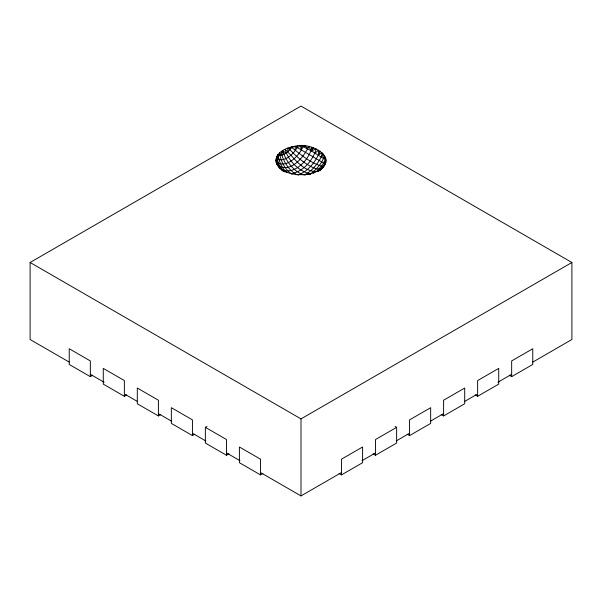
<?xml version="1.0" encoding="UTF-8"?>
<svg xmlns="http://www.w3.org/2000/svg" width="602" height="602" viewBox="0 0 602 602"><rect width="100%" height="100%" fill="white"/><g stroke="black" fill="none" stroke-linecap="round" stroke-linejoin="round"><path stroke-width="0.9" d="M325.855 161.908L322.845 166.438L318.315 171.314C340.115 157.31 309.789 141.508 295.379 146.248C288.674 147.264 281.247 149.635 277.356 155.609C276.183 157.619 275.701 160.012 276.228 162.292C275.814 164.527 283.196 171.374 278.756 166.912M311.836 147.302C309.729 158.913 294.167 176.356 281.179 169.23M317.585 171.465C303.13 172.353 294.31 157.852 284.964 149.236C288.418 160.734 298.562 171.292 310.542 173.903C316.75 169.252 322.537 162.924 324.418 155.248L321.355 156.686C317.502 164.226 311.866 171.194 304.221 175.107M279.456 152.998C280.72 160.982 284.528 168.831 291.127 173.722C303.363 171.593 312.965 160.388 316.208 148.852L311.377 150.936L301.647 145.91L301.271 150.139C296.523 157.935 285.506 168.71 276.16 161.772L280.442 168.748L277.447 165.166C290.57 173.925 303.483 157.25 308.773 146.595L311.377 150.936L325.998 159.997L321.28 166.242L316.14 171.758M287.003 172.556C281.631 168.334 279.441 161.584 277.582 155.271C283.384 156.324 288.381 151.764 291.722 147.558L295.13 146.294L323.507 162.984L325.802 158.672L323.695 158.228L325.366 157.069M312.859 147.618L311.377 150.936L313.484 147.806M320.204 151.064C315.99 161.05 308.909 170.878 298.419 174.776M308.412 146.542L307.366 148.822L305.605 146.12L303.182 146.692L301.271 150.139L300.466 145.88L297.26 147.648C293.061 154.262 284.663 162.961 276.198 158.702L280.223 167.01L283.813 171.231M323.071 153.525L321.355 156.686L322.138 152.599L318.466 154.925L318.684 150.109L315.117 152.991M322.672 167.522L320.023 170.253L324.546 165.129L322.845 166.438C310.715 163.435 300.857 154.594 291.202 147.061L289.908 149.717C295.981 156.196 302.814 162.073 310.617 166.37C314.53 168.387 321.084 171.517 323.831 166.16L322.845 166.438L324.771 164.805L325.87 161.712L323.507 162.984L324.817 163.571L325.584 162.976M320.023 170.253L321.032 168.944M303.182 146.692L303.762 145.962M282.729 170.757L280.442 168.537C288.764 175.077 299.969 175.363 310.03 174.106L317.525 171.156L320.858 169.094L319.12 170.735M283.301 171.307L283.79 170.795L285.213 172.029M298.517 175.016L298.901 174.7M310.03 174.106L310.805 173.587M313.394 173.241L314.929 172.307M69.147 362.058L30.1 339.513L30.1 262.487L301 106.087L571.9 262.487L571.9 339.513L532.853 362.058M90.338 376.649L90.338 360.929L69.238 348.746L69.238 364.466L90.338 376.649L92.738 375.264M124.373 396.297L124.373 380.577L103.273 368.394L103.273 384.114L124.373 396.297L126.774 394.912M158.401 415.944L158.401 400.225L137.301 388.042L137.301 403.761L158.401 415.944L160.802 414.56M228.873 453.855L226.465 455.24L205.365 443.057L205.365 427.337L206.968 426.419M192.437 435.592L192.437 419.872L171.337 407.689L171.337 423.409L192.437 435.592L194.837 434.208M30.1 262.487L301 418.894L571.9 262.487M260.5 474.888L260.5 459.168L239.4 446.993L239.4 462.705L260.5 474.888L262.901 473.503M375.535 455.24L396.635 443.057L396.635 427.337L375.535 439.52L375.535 455.24L373.127 453.855M261.14 472.901L301 495.913L340.86 472.901M362.013 460.688L375.031 453.171M396.184 440.965L409.194 433.448M430.347 421.234L443.365 413.724M464.518 401.511L476.716 394.461M497.869 382.255L511.7 374.271M341.5 474.888L362.6 462.705L362.6 446.993L341.5 459.168L341.5 474.888L339.099 473.503M409.563 435.592L430.663 423.409L430.663 407.689L409.563 419.872L409.563 435.592L407.163 434.208M443.599 415.944L464.699 403.761L464.699 388.042L443.599 400.225L443.599 415.944L441.198 414.56M477.627 396.297L498.727 384.114L498.727 368.394L477.627 380.577L477.627 396.297L475.226 394.912M511.662 376.649L532.762 364.466L532.762 348.746L511.662 360.929L511.662 376.649L509.262 375.264M305.229 174.979L306.772 174.347M307.268 174.294L310.376 173.7M323.695 158.228L325.72 158.123M295.642 174.422L297.794 174.866M303.385 174.783C292.873 170.976 286.018 160.809 282.488 150.613M276.89 164.143L278.139 165.648L275.994 160.395L278.357 163.33L277.093 159.259L277.356 155.609L279.042 159.861L278.004 154.646L279.915 155.474L279.516 152.923L281.856 155.113C284.475 163.044 289.366 170.727 296.937 174.708M290.774 173.489L292.196 174.151M395.032 426.419L396.635 427.337M205.365 427.337L226.465 439.52L226.465 455.24M90.3 374.271L104.131 382.255M125.284 394.461L137.482 401.511M158.635 413.724L171.653 421.234M192.806 433.448L205.816 440.965M226.969 453.171L239.987 460.688M295.379 146.248L297.26 147.648L297.207 146.045M285.935 153.149L282.594 150.538L283.881 154.338L281.39 151.358L281.856 155.113M325.434 159.515L326.006 160.012M281.585 169.772L282.729 170.795M281.555 169.395L282.714 170.675M276.055 159.319L278.357 163.33M276.228 162.292L278.139 165.648M276.491 157.446L277.093 159.259L276.702 157.002M289.238 147.573L289.908 149.717L287.628 148.115L287.959 151.599M276.04 160.757L276.446 162.088M278.026 154.609L278.101 155.399M295.13 146.294L295.311 150.492M301 418.894L301 495.913M292.226 146.798L291.722 147.558L292.286 146.783"/></g></svg>
